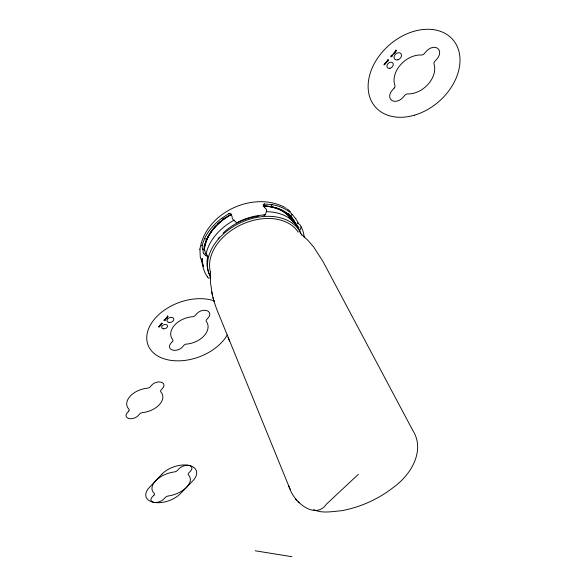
<?xml version="1.0" encoding="UTF-8"?>
<svg xmlns="http://www.w3.org/2000/svg" width="586" height="586" viewBox="0 0 586 586"><rect width="100%" height="100%" fill="white"/><g stroke="black" fill="none" stroke-linecap="round" stroke-linejoin="round"><path stroke-width="0.88" d="M210.447 271.897L210.528 283.104L212.528 295.688M199.943 249.065L200.251 256.976L203.005 265.429M199.914 249.365C205.261 213.04 252.551 190.582 284.693 207.319M204.221 246.267L204.543 249.673M201.965 245.593L202.507 248.999M204.28 245.995L206.616 239.41A49.495 35.182 -24.8 0 1 223.449 219.464L230.598 214.886M202.045 245.234L204.536 238.524A52.037 36.991 -24.8 0 1 221.376 218.534L228.584 213.802M266.403 211.619L266.359 211.766A12.284 7.31 -65.5 0 1 265.956 212.916L265.854 213.201A38.801 22.656 -65.7 0 1 265.502 214.08L265.165 214.916A49.986 35.145 -24.9 0 0 236.795 222.717L235.081 221.391A13.288 4.791 40.7 0 1 234.239 220.71L233.997 220.504A2.798 1.018 40.6 0 1 233.03 219.516L232.474 218.578A5.985 2.176 40.7 0 1 232.224 217.933L232.173 217.75A7.992 2.908 40.7 0 1 232.122 217.377L232.093 217.018A9.266 3.377 40.4 0 0 231.939 216.212L230.957 214.71M298.589 229.602L298.831 227.558L296.37 224.614L298.04 222.731L297.168 221.149M392.81 54.212L393.499 53.963L393.118 54.469M158.652 326.732L159.714 326.702L159.348 326.68M160.264 324.849L161.333 324.82L160.96 324.798M164.432 320L164.476 319.619L165.127 319.949M166.014 318.154L167.083 318.132L166.717 318.11M166.028 319.026L165.655 319.143M166.981 317.041L167.486 317.326M390.943 56.769L391.265 56.395M395.447 51.531L395.77 51.15M167.369 317.07L167.684 316.704M390.928 56.937L391.345 56.454M395.433 51.7L395.85 51.209M159.853 326.204L159.495 326.08M168.241 316.447L167.53 316.198M263.436 206.045L270.512 206.602L272.19 204.66A52.037 36.991 -24.8 0 1 292.172 214.322L296.033 219.157M270.512 206.602A49.495 35.182 -24.8 0 1 290.51 216.212L292.172 214.322M392.254 55.868C391.126 56.674 392.049 53.773 392.371 55.575M394.363 53.414C392.788 54.073 394.686 51.546 394.481 53.121M386.716 62.306C385.031 62.988 387.148 60.446 386.819 62.035M384.548 64.834C383.046 65.522 384.753 62.995 384.665 64.541M394.752 51.905L395.579 51.986L395.147 51.854M384.921 63.347L385.749 63.42L385.317 63.288M165.384 318.879L165.97 318.784M165.084 320.139L164.534 320.234M166.651 318.315L166.131 318.403M159.289 326.885L158.777 326.981M160.916 324.988L160.366 325.084M159.392 325.86L160.183 325.823L159.751 325.779M358.317 474.345L326.424 504.18C315.283 520.148 294.414 502.187 290.107 489.325L216.527 308.741L213.919 301.241L211.605 291.945M208.089 256.587L207.649 256.88A49.986 35.145 -24.9 0 0 210.762 276.739M237.264 222.416L236.795 222.717M228.965 213.619C230.276 212.506 230.906 214.688 231.763 214.41M210.586 277.588L209.803 277.881A12.724 7.384 -68.2 0 1 209.143 278.079L208.953 278.116A2.659 1.546 -68.6 0 1 208.169 277.991L207.686 277.244A5.713 3.326 -68.4 0 1 207.451 276.519L207.4 276.27M264.14 204.031L263.092 204.77L264.396 207.341M265.165 214.916L264.213 215.011M299.109 231.17L299.585 231.133L300.362 229.192A12.753 7.94 -65.2 0 0 300.706 228.218L300.786 227.932A2.681 1.677 -65.1 0 0 300.97 226.672L300.647 225.691A5.743 3.597 -65.2 0 0 300.259 225.097L300.12 224.936A7.669 4.805 -65.3 0 0 299.768 224.643L299.358 224.343A8.841 5.538 -64.6 0 1 298.706 223.727L298.076 222.805M264.513 204.009L272.19 204.66M161.399 323.355L161.868 323.362M264.125 215.011L264.103 215.003A2.366 1.421 -65.4 0 1 263.803 214.959M255.21 550.789L291.923 556.7M388.122 60.08L387.646 59.992L387.866 60.38M160.432 325.23L159.985 325.186L160.374 325.318M160.103 325.538L159.707 325.508L160.256 325.596M159.289 326.292L159.663 326.424L159.172 326.358M161.084 324.087L161.282 324.161M164.952 319.619L165.34 319.817M167.34 316.425L167.713 315.854M166.915 317.414L167.296 317.546L166.871 317.502M166.658 317.715L167.039 317.846L166.541 317.78M202.58 249.182L204.675 250.083M204.536 238.524L206.616 239.41M221.376 218.534L223.449 219.464M285.543 207.847L286.364 208.389M384.702 63.977L384.965 64.321L384.57 64.05M386.159 62.592L385.713 62.453L386.079 62.709M385.742 62.988L385.339 62.885L385.888 63.098M385.046 63.574L385.405 63.815L384.973 63.691M387.134 61.017L387.317 61.149M387.873 60.937L387.243 60.673L387.786 61.047L388.24 60.102C389.485 60.087 386.167 59.428 387.939 60.863M394.876 52.139L395.228 52.388L394.803 52.257M394.525 52.542L394.788 52.901L394.393 52.623M395.931 50.33L396.597 50.799L395.828 50.447M395.572 50.755L396.107 49.971M207.649 256.88L206.939 256.346A38.332 15.016 40.3 0 1 206.191 255.782L205.957 255.599M207.818 255.767L205.605 253.694L204.726 250.259M287.418 209.129L290.385 211.59M161.392 323.355L161.985 323.369C163.208 323.274 159.971 323.047 161.831 323.904L161.135 323.846L161.736 323.655M313.591 509.556C321.941 513.754 332.548 511.439 341.499 510.714C360.698 507.264 378.966 498.854 394.239 486.746C411.211 474.382 425.641 450.18 412.595 430.065L323.091 261.664L313.656 246.955L307.826 240.26L301.717 234.598M290.51 216.212L294.201 221.025M295.63 499.133L296.684 500.261M298.069 501.726L299.102 502.832M296.348 224.585L294.692 221.889M203.957 253.767L203.415 252.815A5.875 2.373 40.3 0 1 203.188 252.17L203.144 251.98A7.845 3.164 40.4 0 1 203.115 251.592L203.1 251.167A9.09 3.677 39.9 0 0 202.983 250.383L202.646 249.358M207.232 276.68C203.789 271.582 202.126 265.414 202.097 259.29L202.17 260.345M296.582 220.08L296.919 220.688M301.233 226.775L303.416 232.371L304.346 237.689M288.773 486.05L290.107 489.325M228.086 337.499L229.536 341.067M203.401 266.637L202.243 261.188M212.982 297.446L213.919 301.241M266.579 210.337L266.3 209.319A5.926 3.545 -65.5 0 0 265.927 208.719L265.788 208.557A7.918 4.739 -65.5 0 0 265.443 208.264L265.033 207.964A9.127 5.457 -64.9 0 1 264.396 207.341M202.177 261.239L202.155 258.404L202.155 259.283M289.001 217.662A47.158 33.541 -24.8 0 1 290.055 218.915M203.957 249.021A48.689 34.633 -24.8 0 1 231.302 214.249M263.26 205.994A48.689 34.633 -24.8 0 1 294.714 223.771M210.455 272.131A48.484 33.995 -24.9 0 1 241.945 224.394A48.484 33.995 -24.9 0 1 298.223 232.203M218.058 238.883A44.895 31.681 -24.8 0 1 219.45 237.11M223.09 233.14A44.895 31.681 -24.8 0 1 258.499 216.234M210.286 276.731A50.257 35.27 -24.9 0 1 241.058 222.475A50.257 35.27 -24.9 0 1 301.709 235.133M206.104 254.024A50.03 35.307 -24.8 0 1 234.283 220.058M266.798 211.707A50.03 35.307 -24.8 0 1 299.007 229.785M227.2 335.06A43.686 28.992 -20.1 0 1 168.402 359.943A43.686 28.992 -20.1 0 1 153.649 320.154A43.686 28.992 -20.1 0 1 214.557 300.948M204.25 248.999A47.884 34.098 -24.8 0 1 215.648 226.013M217.377 224.218A47.884 34.098 -24.8 0 1 220.49 221.347M223.859 218.659A47.884 34.098 -24.8 0 1 225.273 217.64M265.839 205.979A47.884 34.098 -24.8 0 1 292.919 221.823M204.389 249.336A47.898 34.091 -24.8 0 1 231.389 214.249M263.619 206.155A47.898 34.091 -24.8 0 1 293.088 222.145M288.136 213.414A49.429 35.182 -24.8 0 1 296.011 225.317M299.915 231.785A49.986 35.145 -24.9 0 1 300.772 233.807M228.555 213.714A7.559 5.985 -39.2 0 1 228.943 213.538M202.082 245.724A7.464 3.282 85 0 1 202.148 245.38M205.957 255.599A12.174 4.886 40.3 0 1 205.005 254.837L204.888 254.734A2.747 1.113 40.3 0 1 203.935 253.767M230.62 214.952A10.804 8.761 -37.8 0 1 230.913 214.813M204.14 246.179A10.673 5.252 80.6 0 1 204.199 245.908M295.93 218.746A7.332 1.216 65.8 0 1 296.113 219.032M264.198 204.14A7.537 4.798 24 0 1 264.564 204.118M266.601 210.323A2.769 1.655 -65.3 0 1 266.396 211.612M294.26 221.362A10.497 1.817 67.6 0 1 294.377 221.567M163.992 320.183L164.791 320.461L163.992 320.183M391.14 55.751L391.888 56.271L391.14 55.751M172.504 341.448L170.848 343.337A7.391 4.842 -19.4 0 0 172.372 350.025A7.391 4.842 -19.4 0 0 182.371 347.073L184.011 345.213A2.447 1.597 -19.9 0 1 186.311 344.121A19.353 12.833 -20.1 0 0 204.294 335.558A19.353 12.833 -20.1 0 0 206.323 321.494A2.476 1.655 -21.2 0 1 206.594 319.663L208.294 317.737A7.493 5.032 -20.9 0 0 206.975 310.661A7.493 5.032 -20.9 0 0 196.837 313.635L195.131 315.583A2.512 1.692 -20.4 0 1 192.772 316.704A19.353 12.833 -20.1 0 0 174.416 325.369A19.353 12.833 -20.1 0 0 172.709 339.653A2.483 1.641 -19.1 0 1 172.504 341.448M394.217 88.017L392.034 90.508A8.6 6.314 -39.1 0 0 391.814 100.433A8.6 6.314 -39.1 0 0 402.787 97.628L404.955 95.174A2.849 2.073 -39.3 0 1 407.592 93.928A22.729 16.65 -40.9 0 0 428.183 84.164A22.729 16.65 -40.9 0 0 434.036 64.035A2.937 2.124 -42.2 0 1 434.805 61.398L437.061 58.849A8.893 6.483 -42.6 0 0 437.632 48.323A8.893 6.483 -42.6 0 0 426.483 51.136L424.22 53.722A2.981 2.19 -42.6 0 1 421.51 55.003A22.729 16.65 -40.9 0 0 400.45 64.885A22.729 16.65 -40.9 0 0 394.905 85.439A2.893 2.139 -39.4 0 1 394.217 88.017M128.744 411.108L127.184 412.881A6.827 4.161 -17.3 0 0 128.876 418.507A6.827 4.161 -17.3 0 0 138.098 415.679L139.666 413.928A2.908 1.765 -17.7 0 1 142.369 412.647A18.635 11.522 -17.8 0 0 159.539 404.457A18.635 11.522 -17.8 0 0 160.894 391.946A2.937 1.831 -18.7 0 1 161.113 389.932L162.732 388.122A6.907 4.329 -18.4 0 0 161.201 382.175A6.907 4.329 -18.4 0 0 151.847 385.024L150.228 386.848A2.981 1.875 -17.9 0 1 147.46 388.166A18.635 11.522 -17.8 0 0 129.946 396.451A18.635 11.522 -17.8 0 0 128.905 409.145A2.952 1.809 -17 0 1 128.744 411.108M161.89 474.184L149.313 487.523A19.909 10.936 -18.9 0 0 153.664 502.319A19.909 10.936 -18.9 0 0 180.349 493.712L192.86 480.769A20.027 11.156 -19.3 0 0 188.912 465.394A20.027 11.156 -19.3 0 0 161.89 474.184M153.92 495.17L152.214 496.965A7.31 3.985 -18.6 0 0 153.84 502.349A7.31 3.985 -18.6 0 0 163.655 499.162L165.362 497.382A3.113 1.692 -19 0 1 168.255 496.005A19.968 11.046 -19.1 0 0 186.626 487.215A19.968 11.046 -19.1 0 0 188.45 474.975A3.142 1.751 -19.8 0 1 188.751 472.997L190.509 471.159A7.406 4.153 -19.6 0 0 189.088 465.43A7.406 4.153 -19.6 0 0 179.118 468.646L177.353 470.507A3.194 1.802 -19.2 0 1 174.386 471.92A19.968 11.046 -19.1 0 0 155.62 480.835A19.968 11.046 -19.1 0 0 154.14 493.244A3.164 1.736 -18.4 0 1 153.92 495.17M414.383 115.193A51.319 37.607 -40.9 0 0 453.689 40.69A51.319 37.607 -40.9 0 0 374.124 63.94A51.319 37.607 -40.9 0 0 414.383 115.193M389.961 68.269A3.553 2.666 -40.8 0 0 392.898 63.149A3.553 2.666 -40.8 0 0 387.353 64.438A3.553 2.666 -40.8 0 0 389.961 68.269M397.982 59.772A4.175 3.135 -41.7 0 0 400.919 53.597A4.175 3.135 -41.7 0 0 394.429 55.67A4.175 3.135 -41.7 0 0 397.982 59.772M163.56 328.79A3.033 2.036 -18.8 0 0 167.53 325.801A3.033 2.036 -18.8 0 0 162.762 325.347A3.033 2.036 -18.8 0 0 163.56 328.79M169.149 322.461A3.553 2.395 -19.2 0 0 173.808 318.952A3.553 2.395 -19.2 0 0 168.248 318.388A3.553 2.395 -19.2 0 0 169.149 322.461"/></g></svg>
